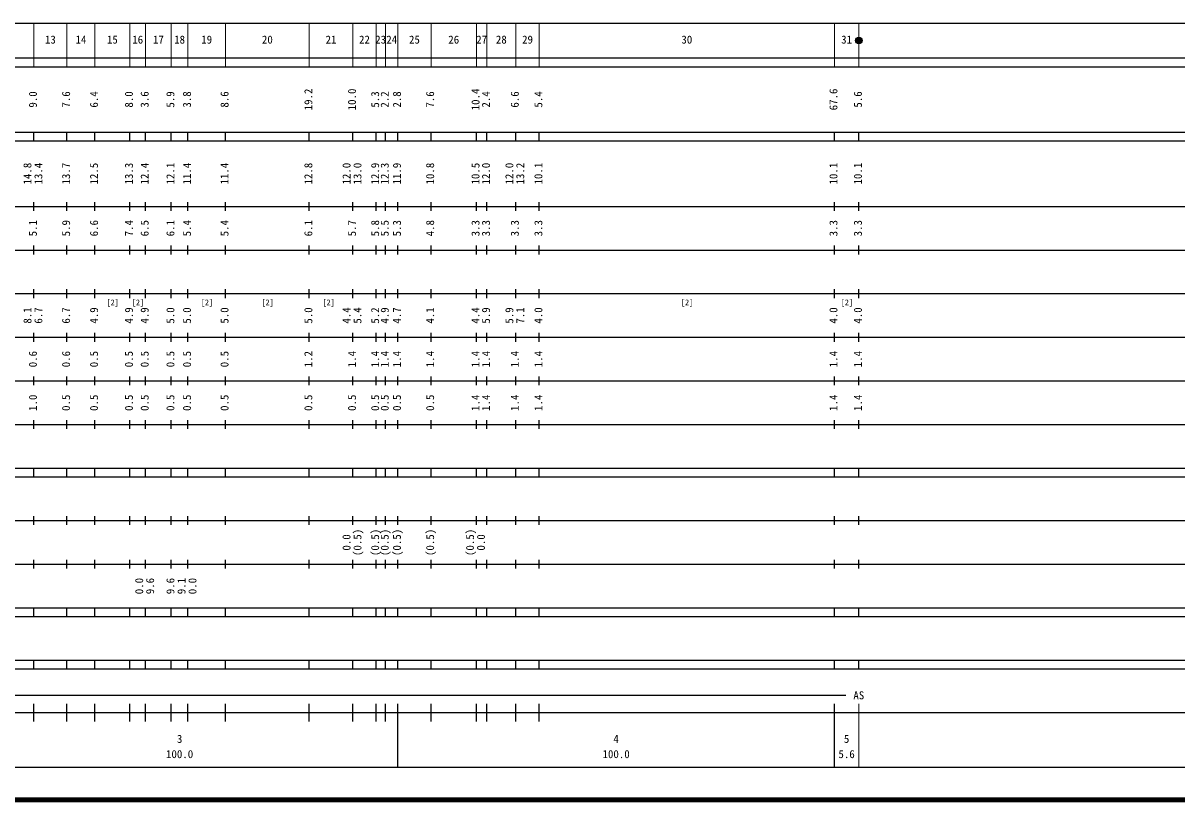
# Model space of a CAD drawing. Units: millimetres on the paper, enlarged 1000 times. Extents: x -36928797 to 680000, y 20000 to 219661428.
# Drawn here: x 282140 to 546476, y 20000 to 198000 of the extents above; entities that cross this region are included whole.
import ezdxf
from ezdxf.enums import TextEntityAlignment as Align

# ---------------------------------------------------------------- set-up
doc = ezdxf.new("R2010")
doc.units = ezdxf.units.MM
doc.header["$LTSCALE"] = 1000
doc.header["$PDMODE"] = 32
doc.header["$PDSIZE"] = 500
doc.layers.add('M-TTL', color=2, linetype='Continuous', lineweight=140)
doc.layers.add('M-TTL-BAND', color=7, linetype='Continuous', lineweight=25)
doc.styles.add('ＭＳ ゴシック', font='')
doc.styles.get('ＭＳ ゴシック').set_extended_font_data('MS Gothic')

msp = doc.modelspace()

# ---------------------------------------------------------------- linework, layer by layer
at = {"layer": 'M-TTL'}
msp.add_line((40000, 20000), (680000, 20000), dxfattribs=at)
at = {"layer": 'M-TTL-BAND'}
for p, q in [((68000, 198000), (579000, 198000)), ((40000, 190000), (579000, 190000)), ((40000, 188000), (579000, 188000)), ((40000, 173000), (579000, 173000)), ((284600, 171000), (284600, 173000)), ((292200, 171000), (292200, 173000)), ((298600, 171000), (298600, 173000)), ((306600, 171000), (306600, 173000)), ((310200, 171000), (310200, 173000)), ((316100, 171000), (316100, 173000)), ((319900, 171000), (319900, 173000)), ((328500, 171000), (328500, 173000)), ((347700, 171000), (347700, 173000)), ((357700, 171000), (357700, 173000)), ((363000, 171000), (363000, 173000)), ((365200, 171000), (365200, 173000)), ((368000, 171000), (368000, 173000)), ((375600, 171000), (375600, 173000)), ((386000, 171000), (386000, 173000)), ((388400, 171000), (388400, 173000)), ((395000, 171000), (395000, 173000)), ((400400, 171000), (400400, 173000)), ((468000, 171000), (468000, 173000)), ((473600, 171000), (473600, 173000)), ((40000, 171000), (579000, 171000)), ((40000, 156000), (579000, 156000)), ((284600, 155000), (284600, 157000)), ((292200, 155000), (292200, 157000)), ((298600, 155000), (298600, 157000)), ((306600, 155000), (306600, 157000)), ((310200, 155000), (310200, 157000)), ((316100, 155000), (316100, 157000)), ((319900, 155000), (319900, 157000)), ((328500, 155000), (328500, 157000)), ((347700, 155000), (347700, 157000)), ((357700, 155000), (357700, 157000)), ((363000, 155000), (363000, 157000)), ((365200, 155000), (365200, 157000)), ((368000, 155000), (368000, 157000)), ((375600, 155000), (375600, 157000)), ((386000, 155000), (386000, 157000)), ((388400, 155000), (388400, 157000)), ((395000, 155000), (395000, 157000)), ((400400, 155000), (400400, 157000)), ((468000, 155000), (468000, 157000)), ((473600, 155000), (473600, 157000)), ((46000, 146000), (579000, 146000)), ((284600, 145000), (284600, 147000)), ((292200, 145000), (292200, 147000)), ((298600, 145000), (298600, 147000)), ((306600, 145000), (306600, 147000)), ((310200, 145000), (310200, 147000)), ((316100, 145000), (316100, 147000)), ((319900, 145000), (319900, 147000)), ((328500, 145000), (328500, 147000)), ((347700, 145000), (347700, 147000)), ((357700, 145000), (357700, 147000)), ((363000, 145000), (363000, 147000)), ((365200, 145000), (365200, 147000)), ((368000, 145000), (368000, 147000)), ((375600, 145000), (375600, 147000)), ((386000, 145000), (386000, 147000)), ((388400, 145000), (388400, 147000)), ((395000, 145000), (395000, 147000)), ((400400, 145000), (400400, 147000)), ((468000, 145000), (468000, 147000)), ((473600, 145000), (473600, 147000)), ((52000, 136000), (579000, 136000)), ((284600, 135000), (284600, 137000)), ((292200, 135000), (292200, 137000)), ((298600, 135000), (298600, 137000)), ((306600, 135000), (306600, 137000)), ((310200, 135000), (310200, 137000)), ((316100, 135000), (316100, 137000)), ((319900, 135000), (319900, 137000)), ((328500, 135000), (328500, 137000)), ((347700, 135000), (347700, 137000)), ((357700, 135000), (357700, 137000)), ((363000, 135000), (363000, 137000)), ((365200, 135000), (365200, 137000)), ((368000, 135000), (368000, 137000)), ((375600, 135000), (375600, 137000)), ((386000, 135000), (386000, 137000)), ((388400, 135000), (388400, 137000)), ((395000, 135000), (395000, 137000)), ((400400, 135000), (400400, 137000)), ((468000, 135000), (468000, 137000)), ((473600, 135000), (473600, 137000)), ((284600, 125000), (284600, 127000)), ((292200, 125000), (292200, 127000)), ((298600, 125000), (298600, 127000)), ((306600, 125000), (306600, 127000)), ((310200, 125000), (310200, 127000)), ((316100, 125000), (316100, 127000)), ((319900, 125000), (319900, 127000)), ((328500, 125000), (328500, 127000)), ((347700, 125000), (347700, 127000)), ((357700, 125000), (357700, 127000)), ((363000, 125000), (363000, 127000)), ((365200, 125000), (365200, 127000)), ((368000, 125000), (368000, 127000)), ((375600, 125000), (375600, 127000)), ((386000, 125000), (386000, 127000)), ((388400, 125000), (388400, 127000)), ((395000, 125000), (395000, 127000)), ((400400, 125000), (400400, 127000)), ((468000, 125000), (468000, 127000)), ((473600, 125000), (473600, 127000)), ((46000, 126000), (579000, 126000)), ((284600, 115000), (284600, 117000)), ((292200, 115000), (292200, 117000)), ((298600, 115000), (298600, 117000)), ((306600, 115000), (306600, 117000)), ((310200, 115000), (310200, 117000)), ((316100, 115000), (316100, 117000)), ((319900, 115000), (319900, 117000)), ((328500, 115000), (328500, 117000)), ((347700, 115000), (347700, 117000)), ((357700, 115000), (357700, 117000)), ((363000, 115000), (363000, 117000)), ((365200, 115000), (365200, 117000)), ((368000, 115000), (368000, 117000)), ((375600, 115000), (375600, 117000)), ((386000, 115000), (386000, 117000)), ((388400, 115000), (388400, 117000)), ((395000, 115000), (395000, 117000)), ((400400, 115000), (400400, 117000)), ((468000, 115000), (468000, 117000)), ((473600, 115000), (473600, 117000)), ((52000, 116000), (579000, 116000)), ((46000, 106000), (579000, 106000)), ((284600, 105000), (284600, 107000)), ((292200, 105000), (292200, 107000)), ((298600, 105000), (298600, 107000)), ((306600, 105000), (306600, 107000)), ((310200, 105000), (310200, 107000)), ((316100, 105000), (316100, 107000)), ((319900, 105000), (319900, 107000)), ((328500, 105000), (328500, 107000)), ((347700, 105000), (347700, 107000)), ((357700, 105000), (357700, 107000)), ((363000, 105000), (363000, 107000)), ((365200, 105000), (365200, 107000)), ((368000, 105000), (368000, 107000)), ((375600, 105000), (375600, 107000)), ((386000, 105000), (386000, 107000)), ((388400, 105000), (388400, 107000)), ((395000, 105000), (395000, 107000)), ((400400, 105000), (400400, 107000)), ((468000, 105000), (468000, 107000)), ((473600, 105000), (473600, 107000)), ((40000, 96000), (579000, 96000)), ((284600, 94000), (284600, 96000)), ((292200, 94000), (292200, 96000)), ((298600, 94000), (298600, 96000)), ((306600, 94000), (306600, 96000)), ((310200, 94000), (310200, 96000)), ((316100, 94000), (316100, 96000)), ((319900, 94000), (319900, 96000)), ((328500, 94000), (328500, 96000)), ((347700, 94000), (347700, 96000)), ((357700, 94000), (357700, 96000)), ((363000, 94000), (363000, 96000)), ((365200, 94000), (365200, 96000)), ((368000, 94000), (368000, 96000)), ((375600, 94000), (375600, 96000)), ((386000, 94000), (386000, 96000)), ((388400, 94000), (388400, 96000)), ((395000, 94000), (395000, 96000)), ((400400, 94000), (400400, 96000)), ((468000, 94000), (468000, 96000)), ((473600, 94000), (473600, 96000)), ((40000, 94000), (579000, 94000)), ((284600, 83000), (284600, 85000)), ((292200, 83000), (292200, 85000)), ((298600, 83000), (298600, 85000)), ((306600, 83000), (306600, 85000)), ((310200, 83000), (310200, 85000)), ((316100, 83000), (316100, 85000)), ((319900, 83000), (319900, 85000)), ((328500, 83000), (328500, 85000)), ((347700, 83000), (347700, 85000)), ((357700, 83000), (357700, 85000)), ((363000, 83000), (363000, 85000)), ((365200, 83000), (365200, 85000)), ((368000, 83000), (368000, 85000)), ((375600, 83000), (375600, 85000)), ((386000, 83000), (386000, 85000)), ((388400, 83000), (388400, 85000)), ((395000, 83000), (395000, 85000)), ((400400, 83000), (400400, 85000)), ((468000, 83000), (468000, 85000)), ((473600, 83000), (473600, 85000)), ((49000, 84000), (579000, 84000)), ((284600, 73000), (284600, 75000)), ((292200, 73000), (292200, 75000)), ((298600, 73000), (298600, 75000)), ((306600, 73000), (306600, 75000)), ((310200, 73000), (310200, 75000)), ((316100, 73000), (316100, 75000)), ((319900, 73000), (319900, 75000)), ((328500, 73000), (328500, 75000)), ((347700, 73000), (347700, 75000)), ((357700, 73000), (357700, 75000)), ((363000, 73000), (363000, 75000)), ((365200, 73000), (365200, 75000)), ((368000, 73000), (368000, 75000)), ((375600, 73000), (375600, 75000)), ((386000, 73000), (386000, 75000)), ((388400, 73000), (388400, 75000)), ((395000, 73000), (395000, 75000)), ((400400, 73000), (400400, 75000)), ((468000, 73000), (468000, 75000)), ((473600, 73000), (473600, 75000)), ((40000, 74000), (579000, 74000)), ((40000, 64000), (579000, 64000)), ((284600, 62000), (284600, 64000)), ((292200, 62000), (292200, 64000)), ((298600, 62000), (298600, 64000)), ((306600, 62000), (306600, 64000)), ((310200, 62000), (310200, 64000)), ((316100, 62000), (316100, 64000)), ((319900, 62000), (319900, 64000)), ((328500, 62000), (328500, 64000)), ((347700, 62000), (347700, 64000)), ((357700, 62000), (357700, 64000)), ((363000, 62000), (363000, 64000)), ((365200, 62000), (365200, 64000)), ((368000, 62000), (368000, 64000)), ((375600, 62000), (375600, 64000)), ((386000, 62000), (386000, 64000)), ((388400, 62000), (388400, 64000)), ((395000, 62000), (395000, 64000)), ((400400, 62000), (400400, 64000)), ((468000, 62000), (468000, 64000)), ((473600, 62000), (473600, 64000)), ((40000, 62000), (579000, 62000)), ((40000, 52000), (579000, 52000)), ((284600, 50000), (284600, 52000)), ((292200, 50000), (292200, 52000)), ((298600, 50000), (298600, 52000)), ((306600, 50000), (306600, 52000)), ((310200, 50000), (310200, 52000)), ((316100, 50000), (316100, 52000)), ((319900, 50000), (319900, 52000)), ((328500, 50000), (328500, 52000)), ((347700, 50000), (347700, 52000)), ((357700, 50000), (357700, 52000)), ((363000, 50000), (363000, 52000)), ((365200, 50000), (365200, 52000)), ((368000, 50000), (368000, 52000)), ((375600, 50000), (375600, 52000)), ((386000, 50000), (386000, 52000)), ((388400, 50000), (388400, 52000)), ((395000, 50000), (395000, 52000)), ((400400, 50000), (400400, 52000)), ((468000, 50000), (468000, 52000)), ((473600, 50000), (473600, 52000)), ((40000, 50000), (579000, 50000)), ((71000, 44000), (470600, 44000)), ((40000, 40000), (579000, 40000)), ((284600, 38000), (284600, 42000)), ((292200, 38000), (292200, 42000)), ((298600, 38000), (298600, 42000)), ((306600, 38000), (306600, 42000)), ((310200, 38000), (310200, 42000)), ((316100, 38000), (316100, 42000)), ((319900, 38000), (319900, 42000)), ((328500, 38000), (328500, 42000)), ((347700, 38000), (347700, 42000)), ((357700, 38000), (357700, 42000)), ((363000, 38000), (363000, 42000)), ((365200, 38000), (365200, 42000)), ((368000, 27500), (368000, 42000)), ((375600, 38000), (375600, 42000)), ((386000, 38000), (386000, 42000)), ((388400, 38000), (388400, 42000)), ((395000, 38000), (395000, 42000)), ((400400, 38000), (400400, 42000)), ((468000, 27500), (468000, 42000)), ((68000, 27500), (579000, 27500))]:
    msp.add_line(p, q, dxfattribs=at)
at = {"layer": 'M-TTL-BAND', "lineweight": 13}
for p, q in [((284600, 188000), (284600, 198000)), ((292200, 188000), (292200, 198000)), ((298600, 188000), (298600, 198000)), ((306600, 188000), (306600, 198000)), ((310200, 188000), (310200, 198000)), ((316100, 188000), (316100, 198000)), ((319900, 188000), (319900, 198000)), ((328500, 188000), (328500, 198000)), ((347700, 188000), (347700, 198000)), ((357700, 188000), (357700, 198000)), ((363000, 188000), (363000, 198000)), ((365200, 188000), (365200, 198000)), ((368000, 188000), (368000, 198000)), ((375600, 188000), (375600, 198000)), ((386000, 188000), (386000, 198000)), ((388400, 188000), (388400, 198000)), ((395000, 188000), (395000, 198000)), ((400400, 188000), (400400, 198000)), ((468000, 188000), (468000, 198000)), ((473600, 188000), (473600, 198000)), ((473600, 27500), (473600, 42000))]:
    msp.add_line(p, q, dxfattribs=at)
at = {"layer": 'M-TTL-BAND'}
for radius in [750, 600, 450, 300, 150, 20]:
    msp.add_circle((473600, 194000), radius, dxfattribs=at)
msp.add_point((473600, 194000), dxfattribs=at)

# ---------------------------------------------------------------- texts
at = {"layer": 'M-TTL-BAND', "style": 'ＭＳ ゴシック'}
for s, p in [('13', (288400, 192750)), ('14', (295400, 192750)), ('15', (302600, 192750)), ('16', (308400, 192750)), ('17', (313150, 192750)), ('18', (318000, 192750)), ('19', (324200, 192750)), ('20', (338100, 192750)), ('21', (352700, 192750)), ('22', (360350, 192750)), ('23', (364059, 192750)), ('24', (366600, 192750)), ('25', (371800, 192750)), ('26', (380800, 192750)), ('27', (387200, 192750)), ('28', (391700, 192750)), ('29', (397700, 192750)), ('30', (434200, 192750)), ('31', (470800, 192750)), ('AS', (473600, 42500)), ('3', (318000, 32523)), ('4', (418000, 32523)), ('5', (470800, 32523)), ('100.0', (318000, 29033)), ('100.0', (418000, 29033)), ('5.6', (470800, 29033))]:
    msp.add_text(s, height=1833, dxfattribs=at).set_placement(p, align=Align.BOTTOM_CENTER)
for s, p in [('19.2', (348950, 180500)), ('10.0', (358950, 180500)), ('10.4', (387250, 180500)), ('67.6', (469250, 180500)), ('9.0', (285850, 180500)), ('7.6', (293450, 180500)), ('6.4', (299850, 180500)), ('8.0', (307850, 180500)), ('3.6', (311450, 180500)), ('5.9', (317350, 180500)), ('3.8', (321150, 180500)), ('8.6', (329750, 180500)), ('5.3', (364250, 180500)), ('2.2', (366450, 180500)), ('2.8', (369250, 180500)), ('7.6', (376850, 180500)), ('2.4', (389650, 180500)), ('6.6', (396250, 180500)), ('5.4', (401650, 180500)), ('5.6', (474850, 180500)), ('14.8', (284600, 163500)), ('13.4', (287100, 163500)), ('13.7', (293450, 163500)), ('12.5', (299850, 163500)), ('13.3', (307850, 163500)), ('12.4', (311450, 163500)), ('12.1', (317350, 163500)), ('11.4', (321150, 163500)), ('11.4', (329750, 163500)), ('12.8', (348950, 163500)), ('12.0', (357700, 163500)), ('13.0', (360200, 163500)), ('12.9', (364250, 163500)), ('12.3', (366450, 163500)), ('11.9', (369250, 163500)), ('10.8', (376850, 163500)), ('10.5', (387250, 163500)), ('12.0', (389650, 163500)), ('12.0', (395000, 163500)), ('13.2', (397500, 163500)), ('10.1', (401650, 163500)), ('10.1', (469250, 163500)), ('10.1', (474850, 163500)), ('5.1', (285850, 151000)), ('5.9', (293450, 151000)), ('6.6', (299850, 151000)), ('7.4', (307850, 151000)), ('6.5', (311450, 151000)), ('6.1', (317350, 151000)), ('5.4', (321150, 151000)), ('5.4', (329750, 151000)), ('6.1', (348950, 151000)), ('5.7', (358950, 151000)), ('5.8', (364250, 151000)), ('5.5', (366450, 151000)), ('5.3', (369250, 151000)), ('4.8', (376850, 151000)), ('3.3', (387250, 151000)), ('3.3', (389650, 151000)), ('3.3', (396250, 151000)), ('3.3', (401650, 151000)), ('3.3', (469250, 151000)), ('3.3', (474850, 151000)), ('8.1', (284600, 131000)), ('6.7', (287100, 131000)), ('6.7', (293450, 131000)), ('4.9', (299850, 131000)), ('4.9', (307850, 131000)), ('4.9', (311450, 131000)), ('5.0', (317350, 131000)), ('5.0', (321150, 131000)), ('5.0', (329750, 131000)), ('5.0', (348950, 131000)), ('4.4', (357700, 131000)), ('5.4', (360200, 131000)), ('5.2', (364250, 131000)), ('4.9', (366450, 131000)), ('4.7', (369250, 131000)), ('4.1', (376850, 131000)), ('4.4', (387250, 131000)), ('5.9', (389650, 131000)), ('5.9', (395000, 131000)), ('7.1', (397500, 131000)), ('4.0', (401650, 131000)), ('4.0', (469250, 131000)), ('4.0', (474850, 131000)), ('0.6', (285850, 121000)), ('0.6', (293450, 121000)), ('0.5', (299850, 121000)), ('0.5', (307850, 121000)), ('0.5', (311450, 121000)), ('0.5', (317350, 121000)), ('0.5', (321150, 121000)), ('0.5', (329750, 121000)), ('1.2', (348950, 121000)), ('1.4', (358950, 121000)), ('1.4', (364250, 121000)), ('1.4', (366450, 121000)), ('1.4', (369250, 121000)), ('1.4', (376850, 121000)), ('1.4', (387250, 121000)), ('1.4', (389650, 121000)), ('1.4', (396250, 121000)), ('1.4', (401650, 121000)), ('1.4', (469250, 121000)), ('1.4', (474850, 121000)), ('1.0', (285850, 111000)), ('0.5', (293450, 111000)), ('0.5', (299850, 111000)), ('0.5', (307850, 111000)), ('0.5', (311450, 111000)), ('0.5', (317350, 111000)), ('0.5', (321150, 111000)), ('0.5', (329750, 111000)), ('0.5', (348950, 111000)), ('0.5', (358950, 111000)), ('0.5', (364250, 111000)), ('0.5', (366450, 111000)), ('0.5', (369250, 111000)), ('0.5', (376850, 111000)), ('1.4', (387250, 111000)), ('1.4', (389650, 111000)), ('1.4', (396250, 111000)), ('1.4', (401650, 111000)), ('1.4', (469250, 111000)), ('1.4', (474850, 111000)), ('0.0', (357700, 79000)), ('(0.5)', (360200, 79000)), ('(0.5)', (364250, 79000)), ('(0.5)', (366450, 79000)), ('(0.5)', (369250, 79000)), ('(0.5)', (376850, 79000)), ('(0.5)', (386000, 79000)), ('0.0', (388500, 79000)), ('0.0', (310200, 69000)), ('9.6', (312700, 69000)), ('9.6', (317350, 69000)), ('9.1', (319900, 69000)), ('0.0', (322400, 69000))]:
    msp.add_text(s, height=1833, rotation=90, dxfattribs=at).set_placement(p, align=Align.BOTTOM_CENTER)
for p in [(301250, 134675), (307050, 134675), (322850, 134675), (336750, 134675), (350725, 134675), (432850, 134675), (469450, 134675)]:
    msp.add_text('[2]', height=1320, dxfattribs=at).set_placement(p, align=Align.TOP_LEFT)

doc.saveas('drawing.dxf')
